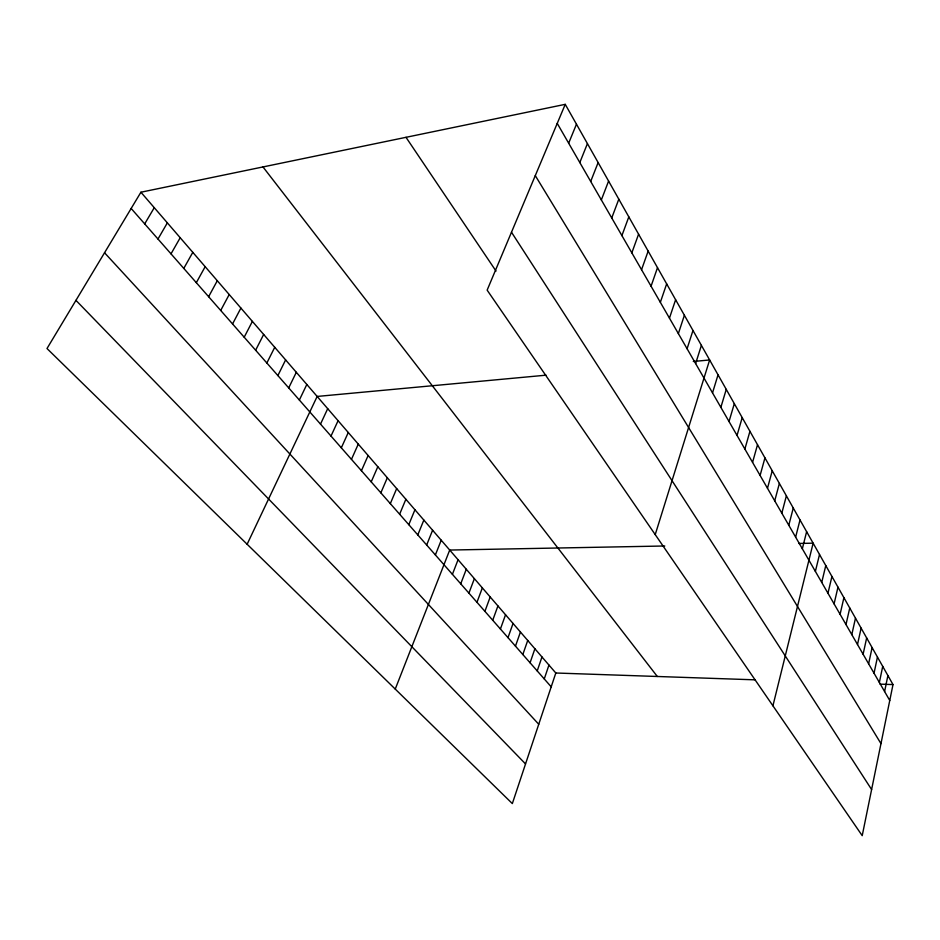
<?xml version="1.0" encoding="UTF-8"?>
<svg xmlns="http://www.w3.org/2000/svg" width="940" height="940" viewBox="0 0 940 940"><rect width="100%" height="100%" fill="white"/><g stroke="black" fill="none" stroke-linecap="round" stroke-linejoin="round"><path stroke-width="1.41" d="M565.245 104.34L893 684.579L862.215 835.66L487.143 290.143L565.245 104.34L140.918 192.218L47 348.529L512.335 803.594L555.81 673.005L140.918 192.218M884.599 691.546L887.9 675.555M879.37 682.452L882.719 666.378M874.036 673.205L877.455 657.06M868.619 663.805L872.109 647.578M863.108 654.24L866.657 637.943M857.503 644.511L861.122 628.132M851.805 634.618L855.482 618.156M846 624.548L849.748 608.004M840.09 614.29L843.909 597.676M834.086 603.856L837.975 587.159M827.964 593.234L831.935 576.467M821.736 582.424L825.778 565.563M815.38 571.414L819.516 554.471M772.927 705.787L813.135 543.179L798.706 543.449M802.337 548.772L806.626 531.676M795.628 537.128L800.011 519.949M788.789 525.26L793.266 508.011M781.822 513.17L786.38 495.838M774.725 500.844L779.377 483.43M767.486 488.271L772.234 470.776M760.096 475.452L764.948 457.874M752.564 462.374L757.511 444.726M744.88 449.038L749.932 431.307M737.03 435.431L742.201 417.619M729.029 421.531L734.316 403.648M720.863 407.349L726.256 389.383M712.52 392.873L718.031 374.837M655.227 534.601L709.641 359.961L693.309 361.489M695.624 363.557L701.393 345.368M687.081 348.74L692.98 330.481M678.363 333.594L684.391 315.264M544.26 678.939L548.948 665.038M669.456 318.143L675.613 299.743M537.222 670.925L541.969 656.966M660.35 302.339L666.66 283.88M530.078 662.782L534.895 648.764M522.828 654.522L527.728 640.445M651.056 286.207L657.507 267.665M515.472 646.144L520.443 632.009M641.55 269.709L648.154 251.109M508 637.637L513.052 623.443M500.421 629.013L505.544 614.76M631.833 252.848L638.589 234.189M492.724 620.247L497.93 605.936M621.904 235.599L628.813 216.882M484.911 611.341L490.198 596.971M476.968 602.305L482.349 587.876M468.907 593.128L474.383 578.64M611.74 217.963L618.814 199.186M460.729 583.811L466.287 569.264M601.341 199.926L608.591 181.079M452.41 574.34L458.062 559.735M590.696 181.455L598.134 162.561M395.247 689.091L449.708 550.053L664.768 545.987M435.385 554.941L441.224 540.218M579.816 162.561L587.43 143.608M426.666 545.012L432.6 530.231M417.795 534.919L423.846 520.079M408.794 524.661L414.94 509.75M568.665 143.209L576.467 124.209M399.629 514.227L405.88 499.257M390.323 503.629L396.68 488.6M380.853 492.842L387.327 477.755M371.218 481.879L377.81 466.734M361.43 470.717L368.128 455.512M351.454 459.366L358.281 444.103M341.326 447.828L348.27 432.506M330.998 436.078L338.083 420.697M320.505 424.116L327.707 408.677M247.138 544.248L317.156 396.445L546.034 375.178M299.355 400.029L306.828 384.472M288.709 387.903L296.312 372.299M277.876 375.565L285.619 359.914M266.843 363.016L274.738 347.295M255.621 350.232L263.658 334.464M244.189 337.213L252.39 321.398M232.556 323.959L240.899 308.085M220.7 310.459L229.207 294.537M208.621 296.711L217.293 280.731M196.319 282.693L205.167 266.678M183.782 268.417L192.794 252.343M171.01 253.859L180.198 237.75M157.979 239.03L167.355 222.862M144.69 223.896L154.266 207.693M555.81 673.005L755.314 679.843M880.063 684.132L893 684.579M75.952 300.353L525.53 763.938M104.54 252.766L538.749 724.27M131.154 208.469L551.204 686.846M262.988 166.944L657.318 676.483M406.01 137.322L496.026 271.072M511.489 232.227L871.615 789.553M535.283 175.604L880.968 743.622M557.244 123.387L889.757 700.488"/></g></svg>
